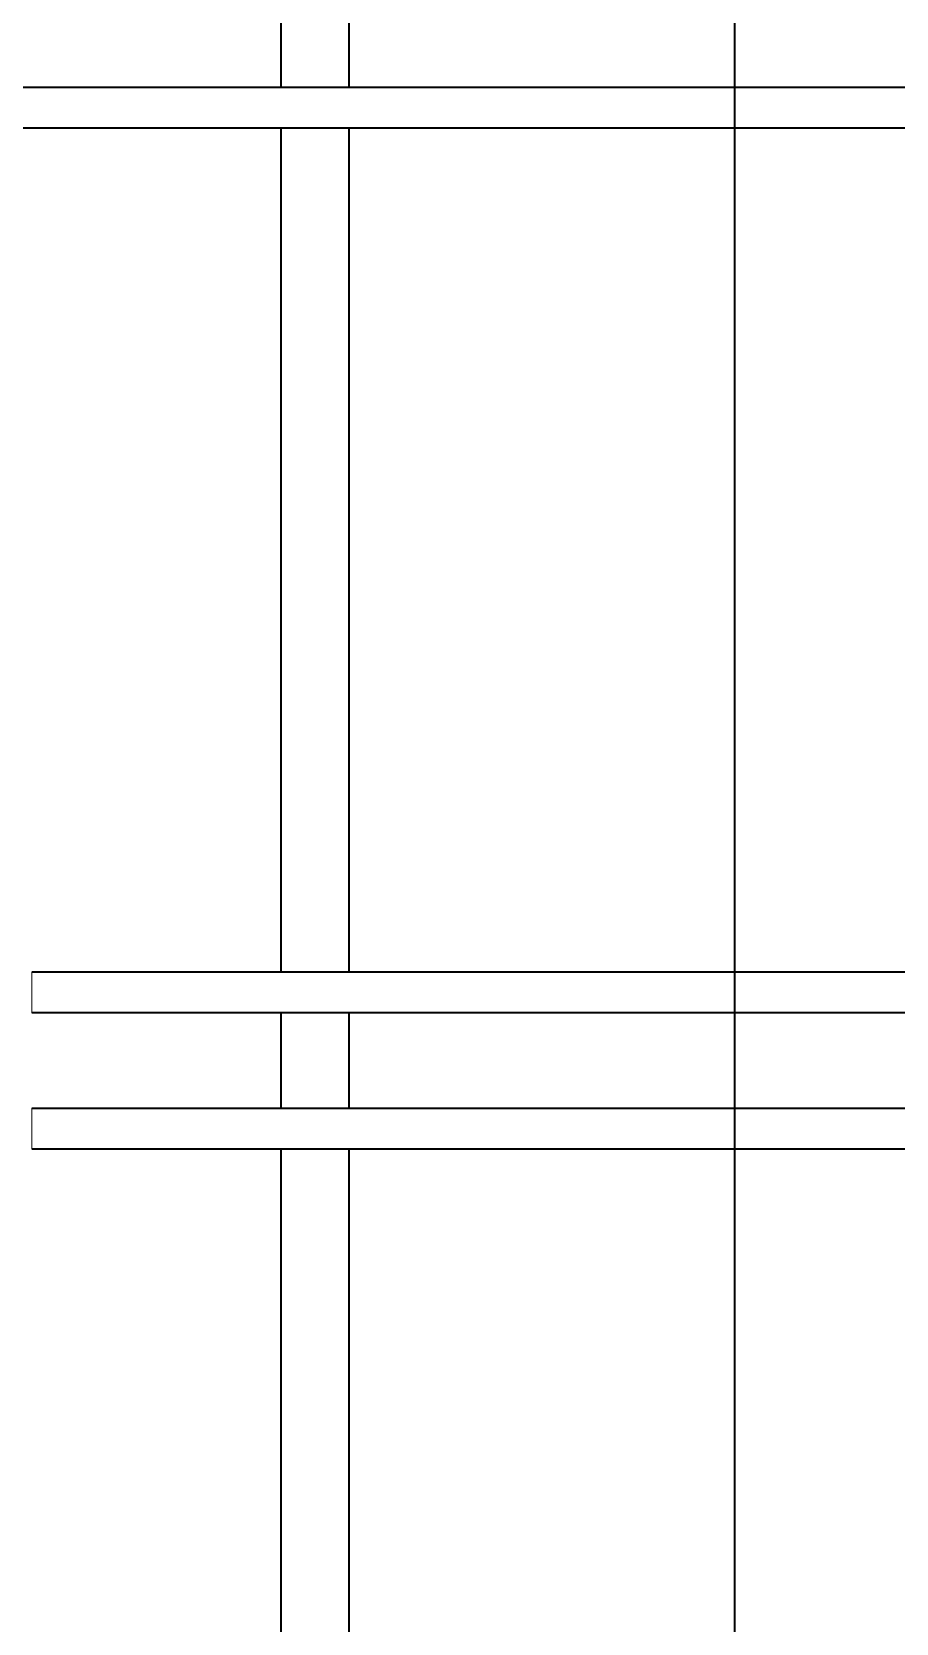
# Model space of a CAD drawing. Extents: x 384 to 891, y 188 to 696.
# Drawn here: x 550.97 to 563.69, y 412.25 to 435.66 of the extents above; entities that cross this region are included whole.
import ezdxf

# ---------------------------------------------------------------- set-up
doc = ezdxf.new("R2010")
doc.units = 0

msp = doc.modelspace()

# ---------------------------------------------------------------- linework, layer by layer
at = {"color": 7, "lineweight": 35}
for p, q in [((561.31, 453.379), (561.31, 387.619)), ((500.139, 434.848), (570.139, 434.848)), ((500.139, 434.248), (570.139, 434.248))]:
    msp.add_line(p, q, dxfattribs=at)
at = {"color": 7, "lineweight": 35, "ltscale": 0.06805}
msp.add_line((554.639, 434.848), (554.639, 437.57), dxfattribs=at)
at = {"color": 7, "lineweight": 35, "ltscale": 0.035}
for p, q in [((555.639, 434.848), (555.639, 436.248)), ((554.639, 419.827), (554.639, 421.227)), ((555.639, 419.827), (555.639, 421.227))]:
    msp.add_line(p, q, dxfattribs=at)
at = {"color": 7, "lineweight": 35, "ltscale": 0.31052}
for p, q in [((554.639, 421.827), (554.639, 434.248)), ((555.639, 421.827), (555.639, 434.248)), ((554.639, 406.806), (554.639, 419.227)), ((555.639, 406.806), (555.639, 419.227))]:
    msp.add_line(p, q, dxfattribs=at)
at = {"color": 7, "lineweight": 13, "ltscale": 0.0075}
for p, q in [((550.967, 421.827), (550.967, 421.527)), ((550.967, 421.527), (550.967, 421.227)), ((550.967, 419.527), (550.967, 419.827)), ((550.967, 419.227), (550.967, 419.527))]:
    msp.add_line(p, q, dxfattribs=at)
at = {"color": 7, "lineweight": 35, "ltscale": 0.479291}
for p, q in [((570.139, 421.827), (550.967, 421.827)), ((570.139, 421.227), (550.967, 421.227)), ((550.967, 419.827), (570.139, 419.827)), ((550.967, 419.227), (570.139, 419.227))]:
    msp.add_line(p, q, dxfattribs=at)

doc.saveas('drawing.dxf')
